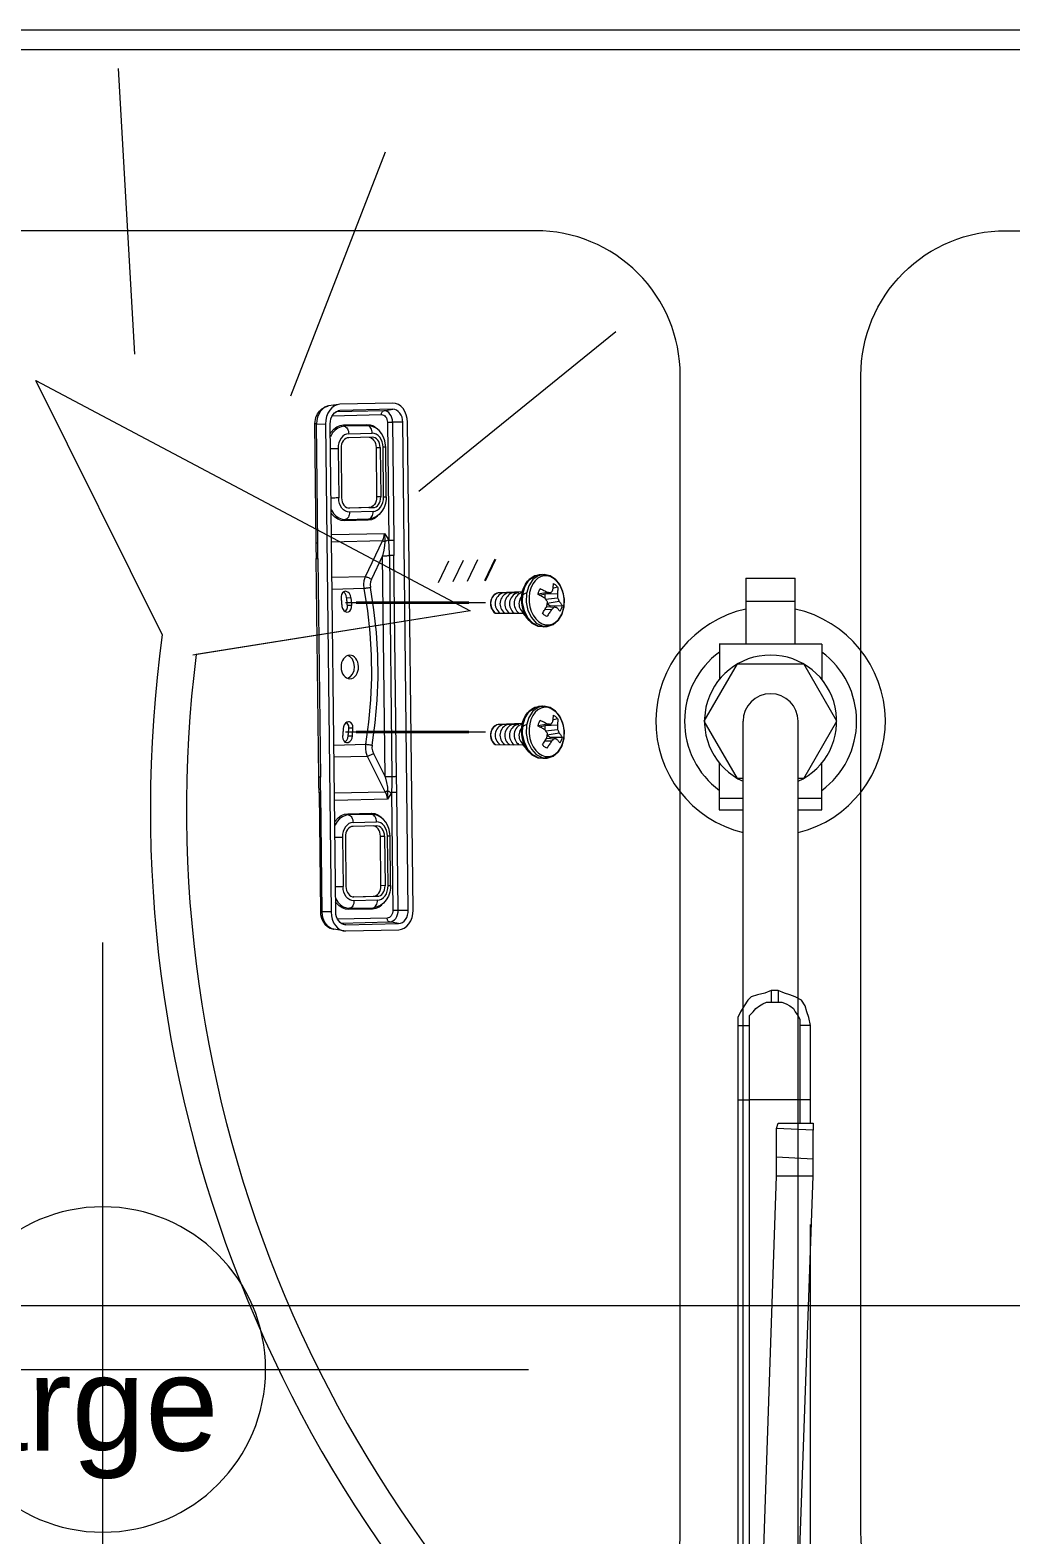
# Model space of a CAD drawing. Header units: metres. Extents: x 1587 to 89247, y -60 to 14723.
# Drawn here: x 3584.9 to 3856.3, y 10449.5 to 10865.8 of the extents above; entities that cross this region are included whole.
import ezdxf

# ---------------------------------------------------------------- set-up
doc = ezdxf.new("R2010")
doc.units = ezdxf.units.M
doc.header["$LTSCALE"] = 10
doc.layers.get('0').update_dxf_attribs({"color": 253, "lineweight": 0})
for name, color, linetype, lineweight in [('01Equipment', 253, 'Continuous', 0), ('DIM1', 251, 'Continuous', 5), ('EQUIPMENT', 7, 'Continuous', 13), ('EQUIPMENT-WHITE', 253, 'Continuous', 0), ('FIXTURES', 7, 'Continuous', 25), ('Furniture', 7, 'Continuous', 13)]:
    doc.layers.add(name, color=color, linetype=linetype, lineweight=lineweight)
doc.styles.add('PDF Arial', font='arial.ttf')

# ---------------------------------------------------------------- blocks, each defined once
blk = doc.blocks.new('mb-sink500x800')
at = {"color": 44, "linetype": 'ByBlock'}
for p, q in [((-184.71, -16.91), (-184.71, -253.09)), ((-302.48, -135), (-66.95, -135))]:
    blk.add_line(p, q, dxfattribs=at)
at = {"linetype": 'ByBlock'}
for points in [[(-400, -440), (-400, -60, -0.414214), (-340, 0), (340, 0, -0.414214), (400, -60), (400, -440, -0.414214), (340, -500), (-340, -500, -0.414214)], [(-350, -410), (-350, -90, -0.414214), (-310, -50), (-65, -50, -0.414214), (-25, -90), (-25, -410, -0.414214), (-65, -450), (-310, -450, -0.414214)], [(350, -410), (350, -90, 0.414214), (310, -50), (65, -50, 0.414214), (25, -90), (25, -410, 0.414214), (65, -450), (310, -450, 0.414214)]]:
    blk.add_lwpolyline(points, format="xyb", close=True, dxfattribs=at)
blk.add_circle((-184.71, -135), 45, dxfattribs=at)
blk = doc.blocks.new('HEWH')
at = {"layer": 'Furniture', "lineweight": 9}
for points in [[(-432.17, -441.02), (432.17, -441.02), (432.17, 0), (-432.17, 0)], [(-210.47, -129.45), (-213.93, -129.97), (-214.37, -130.08), (-215.23, -130.43), (-216.03, -131.02), (-216.72, -131.81), (-217.28, -132.75), (-217.7, -133.83), (-217.95, -135.01), (-218.03, -136.19), (-218.31, -136.19), (-218.5, -136.19), (-218.6, -136.19), (-218.61, -136.19)], [(-217.55, -182.72), (-217.55, -177.37), (-217.85, -177.37), (-218.04, -177.34), (-218.14, -177.34), (-218.61, -136.19), (-218.57, -135.32), (-218.28, -133.97), (-217.74, -132.72), (-217.05, -131.74), (-216.18, -130.91), (-215.21, -130.36), (-214.13, -130.01), (-213.9, -129.97)], [(-213.04, -304.9), (-212.93, -306.22), (-212.63, -307.44), (-212.15, -308.62), (-211.5, -309.63), (-210.75, -310.43), (-209.86, -311.05), (-208.9, -311.4), (-207.92, -311.47), (-189.65, -311.05), (-188.68, -310.91), (-187.73, -310.49), (-186.86, -309.87), (-186.11, -309), (-185.49, -307.99), (-185.04, -306.81), (-184.77, -305.53), (-184.69, -304.24), (-186.59, -135.56), (-186.7, -134.24), (-187.01, -132.99), (-187.47, -131.85), (-188.12, -130.84), (-188.89, -130.01), (-189.76, -129.42), (-190.72, -129.07), (-191.7, -128.97), (-209.98, -129.38), (-210.96, -129.56), (-211.9, -129.94), (-212.77, -130.6), (-213.51, -131.43), (-214.13, -132.47), (-214.58, -133.65), (-214.87, -134.9), (-214.95, -136.22), (-213.04, -304.9), (-216.11, -304.87), (-216.59, -263.72), (-216.87, -263.69), (-217.06, -263.69), (-217.16, -263.69), (-217.17, -263.69), (-216.7, -304.84)], [(-208.88, -309.18), (-207.95, -309.31), (-208.61, -309.24), (-209.25, -309), (-209.85, -308.59), (-210.38, -308.03), (-210.8, -307.37), (-211.12, -306.57), (-211.33, -305.74), (-211.41, -304.84), (-213.31, -136.19), (-213.25, -135.29), (-213.07, -134.42), (-212.77, -133.65), (-212.35, -132.96), (-211.84, -132.37), (-211.26, -131.95), (-210.61, -131.68), (-209.96, -131.57)], [(-212.62, -133.34), (-195.59, -132.96), (-195.58, -132.72), (-195.54, -132.47), (-195.47, -132.27), (-195.36, -132.06), (-195.26, -131.88), (-195.12, -131.74), (-194.97, -131.68), (-194.81, -131.61), (-211.37, -132.02)], [(-207.95, -309.31), (-189.67, -308.86), (-189.02, -308.79), (-188.36, -308.52), (-187.78, -308.06), (-187.28, -307.51), (-186.86, -306.81), (-186.56, -306.02), (-186.37, -305.15), (-186.31, -304.24), (-188.21, -135.6), (-188.3, -134.7), (-188.5, -133.86), (-188.82, -133.1), (-189.26, -132.4), (-189.78, -131.85), (-190.37, -131.43), (-191.01, -131.19), (-191.67, -131.12), (-209.96, -131.57), (-210.61, -131.68)], [(-195.59, -132.96), (-195.2, -132.99), (-194.82, -133.17), (-194.47, -133.38), (-194.15, -133.72), (-193.9, -134.11), (-193.71, -134.59), (-193.59, -135.08), (-193.54, -135.6), (-193.34, -135.6), (-193.12, -135.6), (-192.88, -135.6), (-192.62, -135.6), (-192.38, -135.6), (-192.15, -135.6), (-191.93, -135.6), (-191.73, -135.6), (-191.27, -176.33)], [(-188.23, -135.6), (-191.73, -135.6), (-191.8, -134.8), (-191.98, -134.04), (-192.27, -133.34), (-192.65, -132.75), (-193.11, -132.27), (-193.64, -131.88), (-194.21, -131.68), (-194.81, -131.61), (-191.69, -131.12)], [(-217.55, -177.37), (-218.03, -136.19), (-214.95, -136.22)], [(-213.27, -139.42), (-212.98, -138.97), (-212.07, -137.96), (-211.05, -137.2), (-209.93, -136.71), (-208.76, -136.5), (-208.75, -136.61), (-208.73, -136.71), (-208.71, -136.74), (-208.67, -136.81), (-208.64, -136.88), (-208.59, -136.95), (-208.53, -136.95), (-208.49, -136.99), (-209.59, -137.16), (-210.65, -137.61), (-211.63, -138.34), (-212.48, -139.28), (-213.16, -140.46), (-213.25, -140.67)], [(-206.93, -139.59), (-207.65, -139.7), (-208.36, -139.97), (-209, -140.46), (-209.55, -141.09), (-210, -141.85), (-210.34, -142.72), (-210.54, -143.65), (-210.6, -144.63)], [(-208.76, -136.5), (-200.64, -136.33)], [(-194.14, -144.24), (-194.17, -144.24), (-194.27, -144.24), (-194.44, -144.24), (-194.7, -144.24), (-195.02, -144.24), (-195.12, -143.31), (-195.34, -142.37), (-195.69, -141.54), (-196.16, -140.77), (-196.73, -140.18), (-197.38, -139.73), (-198.09, -139.49), (-198.81, -139.38), (-198.84, -138.93), (-198.93, -138.45), (-199.08, -138.03), (-199.27, -137.65), (-199.5, -137.34), (-199.77, -137.06), (-200.05, -136.88), (-200.37, -136.78), (-208.49, -136.99), (-208.18, -137.06), (-207.89, -137.27), (-207.62, -137.51), (-207.39, -137.86), (-207.19, -138.24), (-207.05, -138.65), (-206.97, -139.11), (-206.93, -139.59), (-198.81, -139.38)], [(-206.62, -166.64), (-206.65, -167.13), (-206.73, -167.58), (-206.86, -167.99), (-207.04, -168.38), (-207.27, -168.69), (-207.53, -168.93), (-207.81, -169.14), (-208.13, -169.24), (-200, -169.04), (-199.69, -168.93), (-199.4, -168.76), (-199.15, -168.52), (-198.93, -168.2), (-198.74, -167.79), (-198.61, -167.37), (-198.52, -166.92), (-198.51, -166.47), (-197.78, -166.33), (-197.09, -166.02), (-196.45, -165.56), (-195.89, -164.94), (-195.43, -164.18), (-195.11, -163.31), (-194.9, -162.37), (-194.85, -161.4), (-194.51, -161.4), (-194.25, -161.4), (-194.07, -161.36), (-193.98, -161.36), (-193.95, -161.36), (-194.14, -144.21), (-194.18, -143.48), (-194.43, -142.02), (-194.9, -140.7), (-195.58, -139.49), (-196.42, -138.48), (-197.41, -137.68), (-198.51, -137.13), (-199.4, -136.88)], [(-198.96, -136.99), (-199.26, -136.92), (-200.37, -136.78), (-200.42, -136.78), (-200.46, -136.74), (-200.52, -136.71), (-200.56, -136.64), (-200.59, -136.57), (-200.61, -136.5), (-200.63, -136.43), (-200.64, -136.33), (-199.46, -136.47), (-198.33, -136.88), (-197.28, -137.61), (-197.17, -137.68)], [(-193.54, -135.6), (-193.09, -176.33), (-193.12, -176.22), (-193.18, -176.12)], [(-213.21, -144.66), (-212.82, -144.66), (-212.35, -144.66), (-211.86, -144.63), (-211.41, -144.63), (-210.97, -144.63), (-210.6, -144.63), (-210.4, -161.78)], [(-196.04, -144.28), (-196.11, -143.59), (-196.27, -142.89), (-196.52, -142.3), (-196.87, -141.74), (-197.29, -141.33), (-197.76, -140.98), (-198.27, -140.81), (-198.79, -140.74), (-206.92, -140.95), (-207.45, -141.02), (-207.95, -141.22), (-208.43, -141.57), (-208.82, -142.02), (-209.16, -142.58), (-209.39, -143.2), (-209.54, -143.9), (-209.59, -144.63), (-209.39, -161.74), (-209.33, -162.44), (-209.17, -163.1), (-208.91, -163.72), (-208.57, -164.28), (-208.15, -164.73), (-207.68, -165.04), (-207.18, -165.22), (-206.63, -165.29), (-206.76, -165.29)], [(-199.82, -140.77), (-199.69, -140.77), (-199.19, -140.98), (-198.71, -141.29), (-198.31, -141.74), (-197.95, -142.3), (-197.71, -142.89), (-197.53, -143.59), (-197.48, -144.28), (-197.29, -161.43), (-197.33, -162.13), (-197.48, -162.79), (-197.72, -163.41), (-198.05, -164), (-198.46, -164.45), (-198.92, -164.8), (-199.42, -165.01), (-199.95, -165.08), (-207.04, -165.25)], [(-197.48, -144.28), (-196.04, -144.28), (-195.85, -161.43)], [(-194.85, -161.4), (-195.02, -144.24)], [(-198.51, -166.47), (-206.62, -166.64), (-207.35, -166.57), (-208.06, -166.29), (-208.71, -165.84), (-209.27, -165.25), (-209.74, -164.52), (-210.09, -163.65), (-210.32, -162.75), (-210.4, -161.78), (-210.8, -161.78), (-211.22, -161.78), (-211.68, -161.81), (-212.14, -161.81), (-212.62, -161.81), (-213.02, -161.81)], [(-212.98, -165.77), (-212.87, -165.98), (-212.15, -167.13), (-211.29, -168.03), (-210.3, -168.69), (-209.22, -169.11), (-208.13, -169.24), (-208.18, -169.24), (-208.22, -169.28), (-208.26, -169.31), (-208.31, -169.38), (-208.34, -169.45), (-208.37, -169.52), (-208.37, -169.59), (-208.37, -169.7), (-209.55, -169.56), (-210.69, -169.11), (-211.73, -168.41), (-212.65, -167.44), (-212.95, -167.02)], [(-198.52, -165.08), (-206.63, -165.29)], [(-199.95, -165.08), (-198.52, -165.08), (-198, -165.01), (-197.49, -164.8), (-197.02, -164.45), (-196.62, -164), (-196.29, -163.45), (-196.04, -162.82), (-195.89, -162.13), (-195.85, -161.43), (-197.29, -161.43)], [(-193.95, -161.36), (-193.98, -162.23), (-194.22, -163.69), (-194.71, -165.08), (-195.43, -166.36), (-196.37, -167.44), (-197.36, -168.2), (-198.58, -168.79), (-199.38, -168.93)], [(-200.26, -169.49), (-208.37, -169.7)], [(-196.99, -168.1), (-197.97, -168.83), (-199.09, -169.31), (-200.26, -169.49), (-200.26, -169.42), (-200.25, -169.31), (-200.22, -169.24), (-200.19, -169.18), (-200.15, -169.14), (-200.11, -169.11), (-200.05, -169.07), (-200, -169.04), (-199.36, -168.97)], [(-212.87, -174.45), (-194.6, -174.04), (-194.59, -174.04), (-194.44, -176.95), (-194.51, -178.17), (-194.77, -179.77), (-195.2, -181.74), (-199.04, -189.84)], [(-211.87, -263.76), (-194.29, -263.34), (-194.2, -263.31), (-194.1, -263.27), (-194.01, -263.24), (-193.9, -263.17), (-193.8, -263.13), (-193.69, -263.1), (-193.59, -263.06), (-193.46, -262.99), (-193.29, -263.1), (-193.11, -263.17), (-192.94, -263.27), (-192.77, -263.38), (-192.61, -263.48), (-192.46, -263.55), (-192.32, -263.69), (-192.18, -263.76), (-193.54, -265.91), (-193.56, -265.95), (-193.65, -265.04), (-193.9, -264.18), (-194.29, -263.34), (-200.41, -251.12), (-200.84, -249.77), (-201.05, -248.38), (-200.99, -246.95), (-199.93, -239.28), (-199.26, -231.57), (-198.96, -223.86), (-199.05, -216.15), (-199.51, -208.45), (-200.37, -200.77), (-201.59, -193.13), (-201.68, -191.71), (-201.53, -190.29), (-201.11, -188.93), (-195.27, -176.64), (-194.9, -175.77), (-194.67, -174.9), (-194.6, -174.04), (-194.59, -174.04), (-193.18, -176.12), (-193.3, -176.22), (-193.45, -176.33), (-193.6, -176.43), (-193.75, -176.57), (-193.91, -176.64), (-194.09, -176.74), (-194.27, -176.85), (-194.44, -176.95), (-194.56, -176.88), (-194.67, -176.85), (-194.77, -176.81), (-194.89, -176.74), (-194.98, -176.74), (-195.08, -176.71), (-195.19, -176.68), (-195.27, -176.64), (-212.85, -177.06)], [(-190.43, -258.13), (-191.29, -181.71), (-191.46, -181.71), (-191.65, -181.71), (-191.84, -181.71), (-192.04, -181.71), (-192.26, -181.71), (-192.46, -181.71), (-192.67, -181.71), (-192.85, -181.71), (-192, -258.17), (-192.27, -258.17), (-192.55, -258.17), (-192.84, -258.17), (-193.14, -258.17), (-193.45, -258.17), (-193.75, -258.17), (-194.05, -258.2), (-194.35, -258.2), (-195.2, -181.74), (-194.92, -181.74), (-194.62, -181.74), (-194.3, -181.74), (-194.01, -181.74), (-193.71, -181.74), (-193.41, -181.71), (-193.12, -181.71), (-192.85, -181.71), (-192.87, -181.12), (-193.09, -176.33), (-192.88, -176.33), (-192.67, -176.33), (-192.42, -176.33), (-192.16, -176.33), (-191.93, -176.33), (-191.69, -176.33), (-191.47, -176.33), (-191.27, -176.33), (-191.29, -181.09), (-191.29, -181.71)], [(-218.11, -182.68), (-218.14, -178.45), (-218.15, -177.34)], [(-216.59, -263.72), (-216.63, -261.85), (-216.7, -258.34), (-216.96, -258.34), (-217.13, -258.34), (-217.24, -258.34), (-217.28, -258.34), (-218.14, -182.68), (-218.1, -182.68), (-218, -182.72), (-217.81, -182.72), (-217.55, -182.72), (-216.7, -258.34)], [(-212.71, -189.21), (-201.11, -188.93), (-200.9, -189), (-200.65, -189.11), (-200.41, -189.18), (-200.14, -189.31), (-199.87, -189.42), (-199.58, -189.56), (-199.31, -189.7), (-199.04, -189.84), (-199.38, -190.77), (-199.51, -191.74), (-199.43, -192.75)], [(-138.55, -206.15), (-138.28, -206.19), (-136.23, -205.53), (-134.46, -204.04), (-133.18, -201.92), (-132.47, -199.42), (-132.39, -196.71), (-132.56, -195.74), (-132.9, -194.11), (-133.96, -191.74), (-135.45, -189.94), (-137.26, -188.72), (-139.28, -188.27), (-140.11, -188.41), (-140.08, -188.34), (-139.89, -188.27), (-141.1, -188.38), (-141.3, -188.41), (-141.31, -188.52), (-142.57, -188.72), (-144.47, -189.94), (-145.93, -191.88), (-146.82, -194.28), (-155.18, -194.59), (-155.76, -194.66), (-156.64, -195.18), (-157.32, -196.02), (-157.72, -197.02), (-157.86, -198.17), (-157.72, -199.31), (-157.3, -200.36), (-156.67, -201.19), (-156.22, -201.57), (-146.75, -201.64), (-144.55, -204.14), (-143.58, -205.04), (-141.54, -206.12), (-139.75, -206.26), (-139.58, -206.29), (-138.38, -206.19)], [(-140.97, -195.39), (-137.04, -194.49), (-136.95, -194.42), (-136.85, -194.28), (-136.77, -194.18), (-136.68, -194.07), (-136.61, -193.97), (-136.51, -193.86), (-136.44, -193.72), (-136.36, -193.62), (-136.31, -193.31), (-136.27, -193.03), (-136.24, -192.75), (-136.21, -192.47), (-136.19, -192.2), (-136.16, -191.92), (-136.14, -191.64), (-136.14, -191.4), (-135.94, -191.5), (-135.75, -191.57), (-135.56, -191.71), (-135.37, -191.85), (-135.2, -191.99), (-135.02, -192.16), (-134.84, -192.34), (-134.69, -192.51)], [(-140.16, -188.38), (-139.33, -188.27), (-137.32, -188.72), (-135.51, -189.9), (-134.02, -191.74), (-132.96, -194.07), (-132.62, -195.74), (-132.44, -196.71), (-132.52, -199.42), (-133.21, -201.92), (-134.52, -204.04), (-136.28, -205.53), (-138.33, -206.19), (-138.6, -206.15)], [(-136.38, -192.99), (-134.69, -192.51), (-134.65, -192.82), (-134.65, -193.1), (-134.65, -193.38), (-134.65, -193.65), (-134.67, -193.97), (-134.71, -194.24), (-134.73, -194.56), (-134.78, -194.87), (-139.07, -195.04), (-139.05, -194.94)], [(-198.81, -247.23), (-197.76, -239.49), (-197.07, -231.71), (-196.77, -223.9), (-196.87, -216.09), (-197.34, -208.27), (-198.2, -200.49), (-199.43, -192.75), (-199.7, -192.82), (-200, -192.86), (-200.29, -192.93), (-200.57, -192.96), (-200.84, -192.99), (-201.11, -193.06), (-201.36, -193.1), (-201.59, -193.13), (-212.67, -193.38)], [(-206.19, -196.26), (-206.19, -196.22), (-206.36, -195.49), (-206.71, -194.84), (-207.19, -194.35), (-207.76, -194.07), (-208.11, -194.04), (-208.65, -194.18), (-209.1, -194.56), (-209.43, -195.11), (-209.58, -195.81), (-209.58, -196.33), (-209.54, -196.68), (-209.51, -196.99), (-209.47, -197.34), (-209.44, -197.68), (-209.4, -198.03), (-209.37, -198.38), (-209.35, -198.69), (-209.32, -199.04), (-209.28, -199.28), (-209.06, -200.01), (-208.67, -200.63), (-208.18, -201.05), (-207.61, -201.22), (-207.05, -201.19), (-206.55, -200.88), (-206.17, -200.36), (-205.96, -199.7), (-205.93, -198.97)], [(-208.22, -201.02), (-207.99, -200.88), (-207.61, -200.36), (-207.39, -199.7), (-207.37, -198.93), (-207.41, -198.62), (-207.43, -198.27), (-207.46, -197.93), (-207.5, -197.58), (-207.53, -197.27), (-207.57, -196.92), (-207.6, -196.57), (-207.64, -196.22), (-207.8, -195.49), (-208.17, -194.84), (-208.64, -194.35), (-208.78, -194.28)], [(-207.64, -196.22), (-206.19, -196.26), (-206.16, -196.61), (-206.12, -196.92), (-206.08, -197.27), (-206.05, -197.58), (-206.02, -197.96), (-206, -198.27), (-205.96, -198.62), (-205.93, -198.97), (-207.37, -198.93)], [(-136.81, -200.39), (-137.01, -200.7), (-137.18, -201.02), (-137.39, -201.29), (-137.58, -201.61), (-137.79, -201.88), (-137.99, -202.2), (-138.23, -202.47), (-138.44, -202.79), (-138.64, -202.65), (-138.85, -202.54), (-139.03, -202.4), (-139.22, -202.27), (-139.42, -202.13), (-139.59, -201.95), (-139.77, -201.81), (-139.92, -201.61), (-139.71, -201.33), (-139.51, -201.02), (-139.32, -200.7), (-139.12, -200.43), (-138.94, -200.08), (-138.76, -199.8), (-138.57, -199.49), (-138.4, -199.18), (-138.37, -198.97), (-138.33, -198.79), (-138.31, -198.62), (-138.29, -198.41), (-138.28, -198.24), (-138.23, -198.06), (-138.23, -197.86), (-138.21, -197.68), (-138.3, -197.54), (-138.4, -197.37), (-138.51, -197.23), (-138.59, -197.09), (-138.7, -196.92), (-138.82, -196.78), (-138.93, -196.64), (-139.03, -196.5), (-139.32, -196.33), (-139.62, -196.15), (-139.9, -195.98), (-140.2, -195.81), (-140.51, -195.63), (-140.82, -195.46), (-141.14, -195.29), (-141.45, -195.15), (-141.38, -194.87), (-141.3, -194.59), (-141.25, -194.35), (-141.15, -194.07), (-141.05, -193.83), (-140.93, -193.59), (-140.82, -193.38), (-140.7, -193.13), (-140.38, -193.27), (-140.06, -193.41), (-139.74, -193.55), (-139.43, -193.72), (-139.13, -193.86), (-138.83, -194.04), (-138.53, -194.18), (-138.23, -194.35)], [(-141.42, -194.97), (-138.23, -194.35), (-138.09, -194.35), (-137.92, -194.38), (-137.77, -194.42), (-137.62, -194.42), (-137.46, -194.42), (-137.32, -194.45), (-137.18, -194.49), (-137.04, -194.49)], [(-139.07, -195.04), (-139.15, -196.43)], [(-138.83, -196.78), (-134.71, -196.33), (-134.61, -196.47), (-134.54, -196.64), (-134.49, -196.78), (-134.41, -196.92), (-134.33, -197.09), (-134.26, -197.23), (-134.21, -197.37), (-134.14, -197.51)], [(-138.28, -198.2), (-134.14, -197.51), (-133.99, -197.72), (-133.84, -197.89), (-133.72, -198.06), (-133.58, -198.27), (-133.46, -198.45), (-133.35, -198.62), (-133.26, -198.83), (-133.16, -199)], [(-134.78, -194.87), (-134.76, -195.04), (-134.73, -195.22), (-134.73, -195.43), (-134.72, -195.6), (-134.72, -195.77), (-134.71, -195.95), (-134.69, -196.12), (-134.71, -196.33)], [(-174.69, -198.03), (-201.07, -198.03), (-208.02, -198.03)], [(-159.62, -198.03), (-166.57, -198.03)], [(-138.52, -199.35), (-135.86, -199.49), (-135.97, -199.63), (-136.08, -199.73), (-136.21, -199.84), (-136.32, -199.94), (-136.44, -200.08), (-136.56, -200.18), (-136.69, -200.29), (-136.81, -200.39), (-139.12, -200.43)], [(-138.28, -198.27), (-137.28, -199.04), (-133.16, -199), (-133.2, -199.31), (-133.28, -199.56), (-133.36, -199.8), (-133.45, -200.08), (-133.55, -200.32), (-133.65, -200.53), (-133.77, -200.81), (-133.89, -201.02), (-134, -200.84), (-134.11, -200.67), (-134.22, -200.53), (-134.34, -200.36), (-134.49, -200.18), (-134.63, -200.04), (-134.79, -199.87), (-134.94, -199.66), (-135.03, -199.66), (-135.15, -199.63), (-135.28, -199.63), (-135.38, -199.59), (-135.5, -199.56), (-135.62, -199.52), (-135.74, -199.52), (-135.86, -199.49)], [(-137.28, -199.04), (-137.34, -199.21), (-137.38, -199.38), (-137.39, -199.42)], [(-139.82, -206.26), (-141.6, -206.09), (-143.63, -205.01)], [(-207.23, -224.11), (-206.34, -223.55), (-205.57, -222.65), (-205.09, -221.43), (-204.95, -220.08), (-205.14, -218.72), (-205.67, -217.54), (-206.46, -216.68), (-207.26, -216.29)], [(-138.55, -251.64), (-138.28, -251.71), (-136.23, -251.05), (-134.46, -249.56), (-133.18, -247.44), (-132.47, -244.94), (-132.39, -242.23), (-132.56, -241.22), (-132.9, -239.59), (-133.96, -237.23), (-135.45, -235.43), (-137.26, -234.24), (-139.28, -233.79), (-140.11, -233.9), (-140.08, -233.83), (-139.89, -233.79), (-141.1, -233.9), (-141.3, -233.9), (-141.31, -234.04), (-142.57, -234.24), (-144.47, -235.46), (-145.93, -237.4), (-146.82, -239.8), (-155.18, -240.08), (-155.76, -240.18), (-156.64, -240.7), (-157.32, -241.5), (-157.72, -242.54), (-157.86, -243.65), (-157.72, -244.8), (-157.3, -245.84), (-156.67, -246.71), (-156.22, -247.06), (-146.75, -247.16), (-144.55, -249.66), (-143.58, -250.53), (-141.54, -251.61), (-139.75, -251.78), (-139.58, -251.78), (-138.38, -251.71)], [(-140.16, -233.9), (-139.33, -233.76), (-137.32, -234.21), (-135.51, -235.43), (-134.02, -237.23), (-132.96, -239.56), (-132.62, -241.22), (-132.44, -242.2), (-132.52, -244.9), (-133.21, -247.44), (-134.52, -249.56), (-136.28, -251.02), (-138.33, -251.68), (-138.6, -251.64)], [(-205.45, -241.36), (-205.45, -241.33), (-205.5, -240.6), (-205.74, -239.94), (-206.14, -239.45), (-206.65, -239.18), (-207, -239.14), (-207.57, -239.24), (-208.09, -239.66), (-208.49, -240.22), (-208.76, -240.91), (-208.83, -241.43), (-208.86, -241.78), (-208.88, -242.09), (-208.9, -242.44), (-208.93, -242.79), (-208.95, -243.13), (-208.98, -243.45), (-209.01, -243.79), (-209.03, -244.14), (-209.05, -244.38), (-208.94, -245.11), (-208.65, -245.74), (-208.22, -246.15), (-207.69, -246.33), (-207.14, -246.29), (-206.58, -245.98), (-206.13, -245.46), (-205.79, -244.8), (-205.64, -244.04)], [(-136.81, -245.91), (-137.01, -246.19), (-137.18, -246.5), (-137.39, -246.81), (-137.58, -247.09), (-137.79, -247.4), (-137.99, -247.68), (-138.23, -247.99), (-138.44, -248.27), (-138.64, -248.17), (-138.85, -248.06), (-139.03, -247.93), (-139.22, -247.79), (-139.42, -247.65), (-139.59, -247.47), (-139.77, -247.3), (-139.92, -247.13), (-139.71, -246.81), (-139.51, -246.5), (-139.32, -246.22), (-139.12, -245.91), (-138.94, -245.6), (-138.76, -245.32), (-138.57, -244.97), (-138.4, -244.66), (-138.37, -244.49), (-138.33, -244.28), (-138.31, -244.11), (-138.29, -243.93), (-138.28, -243.72), (-138.23, -243.55), (-138.23, -243.38), (-138.21, -243.17), (-138.3, -243.03), (-138.4, -242.89), (-138.51, -242.75), (-138.59, -242.58), (-138.7, -242.44), (-138.82, -242.3), (-138.93, -242.16), (-139.03, -241.99), (-139.32, -241.81), (-139.62, -241.64), (-139.9, -241.47), (-140.2, -241.29), (-140.51, -241.12), (-140.82, -240.98), (-141.14, -240.81), (-141.45, -240.63), (-141.38, -240.36), (-141.3, -240.11), (-141.25, -239.84), (-141.15, -239.59), (-141.05, -239.35), (-140.93, -239.07), (-140.82, -238.86), (-140.7, -238.65), (-140.38, -238.79), (-140.06, -238.93), (-139.74, -239.07), (-139.43, -239.21), (-139.13, -239.38), (-138.83, -239.52), (-138.53, -239.7), (-138.23, -239.84)], [(-140.97, -240.88), (-137.04, -240.01), (-136.95, -239.9), (-136.85, -239.8), (-136.77, -239.66), (-136.68, -239.56), (-136.61, -239.45), (-136.51, -239.35), (-136.44, -239.24), (-136.36, -239.11), (-136.31, -238.83), (-136.27, -238.52), (-136.24, -238.27), (-136.21, -237.96), (-136.19, -237.68), (-136.16, -237.4), (-136.14, -237.16), (-136.14, -236.88), (-135.94, -236.99), (-135.75, -237.09), (-135.56, -237.23), (-135.37, -237.34), (-135.2, -237.51), (-135.02, -237.68), (-134.84, -237.86), (-134.69, -238.03)], [(-136.38, -238.52), (-134.69, -238.03), (-134.65, -238.31), (-134.65, -238.59), (-134.65, -238.86), (-134.65, -239.18), (-134.67, -239.45), (-134.71, -239.73), (-134.73, -240.04), (-134.78, -240.36), (-139.07, -240.53), (-139.05, -240.46)], [(-208.28, -246.12), (-208.03, -245.98), (-207.57, -245.46), (-207.25, -244.8), (-207.1, -244.04), (-207.07, -243.72), (-207.04, -243.38), (-207.01, -243.03), (-206.99, -242.72), (-206.97, -242.34), (-206.93, -242.02), (-206.92, -241.68), (-206.89, -241.36), (-206.89, -241.33), (-206.93, -240.6), (-207.18, -239.94), (-207.58, -239.42), (-207.71, -239.38)], [(-174.69, -242.79), (-201.07, -242.79), (-208.02, -242.79)], [(-207.1, -244.04), (-205.64, -244.04), (-205.62, -243.72), (-205.6, -243.38), (-205.57, -243.03), (-205.55, -242.72), (-205.52, -242.37), (-205.5, -242.02), (-205.47, -241.68), (-205.45, -241.36), (-206.89, -241.36)], [(-159.62, -242.79), (-166.57, -242.79)], [(-141.42, -240.49), (-138.23, -239.84), (-138.09, -239.87), (-137.92, -239.87), (-137.77, -239.9), (-137.62, -239.9), (-137.46, -239.94), (-137.32, -239.97), (-137.18, -239.97), (-137.04, -240.01)], [(-139.07, -240.53), (-139.15, -241.92)], [(-138.83, -242.27), (-134.71, -241.81), (-134.61, -241.99), (-134.54, -242.13), (-134.49, -242.27), (-134.41, -242.44), (-134.33, -242.58), (-134.26, -242.72), (-134.21, -242.86), (-134.14, -243.03)], [(-138.28, -243.72), (-134.14, -243.03), (-133.99, -243.2), (-133.84, -243.41), (-133.72, -243.59), (-133.58, -243.76), (-133.46, -243.97), (-133.35, -244.14), (-133.26, -244.31), (-133.16, -244.52)], [(-138.28, -243.76), (-137.28, -244.52), (-133.16, -244.52), (-133.2, -244.8), (-133.28, -245.04), (-133.36, -245.32), (-133.45, -245.56), (-133.55, -245.81), (-133.65, -246.05), (-133.77, -246.29), (-133.89, -246.5), (-134, -246.33), (-134.11, -246.19), (-134.22, -246.02), (-134.34, -245.88), (-134.49, -245.7), (-134.63, -245.53), (-134.79, -245.36), (-134.94, -245.15), (-135.03, -245.15), (-135.15, -245.15), (-135.28, -245.11), (-135.38, -245.08), (-135.5, -245.08), (-135.62, -245.04), (-135.74, -245.01), (-135.86, -245.01)], [(-137.28, -244.52), (-137.34, -244.7), (-137.38, -244.9), (-137.39, -244.94)], [(-134.78, -240.36), (-134.76, -240.53), (-134.73, -240.7), (-134.73, -240.91), (-134.72, -241.09), (-134.72, -241.29), (-134.71, -241.47), (-134.69, -241.64), (-134.71, -241.81)], [(-212.06, -247.2), (-200.99, -246.95), (-200.76, -246.95), (-200.5, -246.99), (-200.23, -247.02), (-199.96, -247.06), (-199.68, -247.13), (-199.39, -247.16), (-199.09, -247.2), (-198.81, -247.23), (-198.88, -248.24), (-198.71, -249.24), (-198.36, -250.18), (-194.35, -258.2), (-193.87, -260.15), (-193.57, -261.78), (-193.46, -262.99), (-193.56, -265.91), (-193.56, -265.95), (-211.84, -266.36)], [(-138.52, -244.87), (-135.86, -245.01), (-135.97, -245.11), (-136.08, -245.22), (-136.21, -245.36), (-136.32, -245.46), (-136.44, -245.56), (-136.56, -245.67), (-136.69, -245.81), (-136.81, -245.91), (-139.12, -245.91)], [(-198.36, -250.18), (-198.63, -250.32), (-198.9, -250.46), (-199.18, -250.6), (-199.45, -250.7), (-199.7, -250.84), (-199.96, -250.95), (-200.19, -251.05), (-200.41, -251.12), (-212.01, -251.4)], [(-139.82, -251.78), (-141.6, -251.57), (-143.63, -250.53)], [(-217.17, -263.69), (-217.17, -263.24), (-217.23, -261.09), (-217.27, -258.34)], [(-192.18, -263.76), (-192.13, -263.65), (-192.1, -263.55), (-191.63, -304.28), (-191.44, -304.28), (-191.21, -304.28), (-190.97, -304.28), (-190.72, -304.28), (-190.48, -304.28), (-190.25, -304.28), (-190.02, -304.28), (-189.83, -304.28), (-190.29, -263.55)], [(-211.76, -273.79), (-211.46, -273.38), (-210.55, -272.37), (-209.52, -271.61), (-208.41, -271.12), (-207.23, -270.95), (-207.23, -271.02), (-207.22, -271.09), (-207.19, -271.15), (-207.16, -271.22), (-207.12, -271.29), (-207.07, -271.33), (-207.03, -271.36), (-206.97, -271.36), (-208.07, -271.54), (-209.13, -271.99), (-210.11, -272.72), (-210.96, -273.69), (-211.65, -274.84), (-211.75, -275.04)], [(-205.41, -273.97), (-206.14, -274.11), (-206.84, -274.38), (-207.47, -274.87), (-208.03, -275.49), (-208.49, -276.26), (-208.82, -277.13), (-209.02, -278.06), (-209.09, -279.04)], [(-194.54, -278.69), (-194.59, -277.99), (-194.75, -277.34), (-195.01, -276.71), (-195.35, -276.15), (-195.77, -275.7), (-196.23, -275.39), (-196.75, -275.22), (-197.28, -275.15), (-205.4, -275.32), (-205.93, -275.39), (-206.43, -275.63), (-206.89, -275.98), (-207.3, -276.43), (-207.64, -276.99), (-207.88, -277.61), (-208.02, -278.31), (-208.06, -279), (-207.88, -296.15), (-207.81, -296.85), (-207.65, -297.54), (-207.39, -298.13), (-207.05, -298.69), (-206.63, -299.11), (-206.17, -299.45), (-205.66, -299.63), (-205.13, -299.7), (-205.24, -299.7)], [(-207.23, -270.95), (-199.11, -270.74)], [(-192.62, -278.62), (-192.65, -278.62), (-192.75, -278.62), (-192.94, -278.65), (-193.19, -278.65), (-193.52, -278.65), (-193.6, -277.68), (-193.82, -276.78), (-194.17, -275.91), (-194.64, -275.18), (-195.21, -274.59), (-195.86, -274.14), (-196.57, -273.86), (-197.29, -273.79), (-197.33, -273.31), (-197.43, -272.86), (-197.56, -272.44), (-197.75, -272.06), (-197.98, -271.74), (-198.24, -271.47), (-198.54, -271.29), (-198.85, -271.19), (-206.97, -271.36), (-206.66, -271.47), (-206.36, -271.64), (-206.11, -271.92), (-205.87, -272.23), (-205.69, -272.61), (-205.54, -273.06), (-205.45, -273.52), (-205.41, -273.97), (-197.29, -273.79)], [(-205.12, -301.05), (-205.13, -301.5), (-205.21, -301.99), (-205.35, -302.4), (-205.52, -302.79), (-205.75, -303.1), (-206.01, -303.38), (-206.31, -303.55), (-206.61, -303.62), (-198.48, -303.45), (-198.18, -303.34), (-197.88, -303.17), (-197.63, -302.89), (-197.4, -302.58), (-197.22, -302.2), (-197.09, -301.78), (-197.02, -301.33), (-196.99, -300.84), (-196.26, -300.74), (-195.57, -300.46), (-194.93, -299.97), (-194.37, -299.31), (-193.91, -298.59), (-193.59, -297.72), (-193.38, -296.78), (-193.31, -295.81), (-192.99, -295.81), (-192.73, -295.81), (-192.55, -295.77), (-192.45, -295.77), (-192.43, -295.77), (-192.62, -278.62), (-192.67, -277.89), (-192.92, -276.43), (-193.4, -275.08), (-194.06, -273.9), (-194.9, -272.89), (-195.89, -272.09), (-196.99, -271.54), (-197.88, -271.29)], [(-205.54, -299.66), (-198.43, -299.49), (-197.91, -299.42), (-197.4, -299.21), (-196.94, -298.83), (-196.53, -298.41), (-196.2, -297.86), (-195.96, -297.2), (-195.81, -296.54), (-195.77, -295.81), (-195.96, -278.69), (-196.03, -277.99), (-196.18, -277.3), (-196.44, -276.71), (-196.79, -276.15), (-197.19, -275.7), (-197.67, -275.39), (-198.18, -275.22), (-198.31, -275.15)], [(-197.44, -271.36), (-197.74, -271.29), (-198.85, -271.19), (-198.9, -271.19), (-198.96, -271.12), (-199, -271.09), (-199.04, -271.05), (-199.06, -270.98), (-199.09, -270.91), (-199.11, -270.81), (-199.11, -270.74), (-197.94, -270.88), (-196.8, -271.29), (-195.77, -272.02), (-195.65, -272.13)], [(-211.69, -279.07), (-211.29, -279.07), (-210.82, -279.07), (-210.35, -279.07), (-209.89, -279.04), (-209.47, -279.04), (-209.09, -279.04), (-208.88, -296.15)], [(-195.96, -278.69), (-194.54, -278.69), (-194.33, -295.84)], [(-193.31, -295.81), (-193.52, -278.65)], [(-196.99, -300.84), (-205.12, -301.05), (-205.85, -300.98), (-206.54, -300.7), (-207.19, -300.25), (-207.76, -299.63), (-208.23, -298.9), (-208.59, -298.06), (-208.8, -297.13), (-208.88, -296.15), (-209.27, -296.19), (-209.7, -296.19), (-210.16, -296.19), (-210.63, -296.19), (-211.11, -296.22), (-211.5, -296.22)], [(-198.43, -299.49), (-197.01, -299.49), (-196.47, -299.42), (-195.97, -299.21), (-195.51, -298.83), (-195.11, -298.41), (-194.77, -297.86), (-194.54, -297.23), (-194.39, -296.54), (-194.33, -295.84), (-195.77, -295.81)], [(-192.43, -295.77), (-192.47, -296.64), (-192.7, -298.1), (-193.19, -299.49), (-193.93, -300.77), (-194.85, -301.85), (-195.84, -302.61), (-197.04, -303.17), (-197.86, -303.34)], [(-211.46, -300.18), (-211.37, -300.39), (-210.65, -301.5), (-209.77, -302.44), (-208.79, -303.1), (-207.72, -303.52), (-206.61, -303.62), (-206.66, -303.65), (-206.71, -303.69), (-206.76, -303.72), (-206.8, -303.79), (-206.82, -303.86), (-206.85, -303.93), (-206.86, -304), (-206.86, -304.07), (-208.04, -303.97), (-209.17, -303.52), (-210.21, -302.79), (-211.14, -301.85), (-211.45, -301.4)], [(-205.13, -299.7), (-197.01, -299.49)], [(-208.64, -311.43), (-212.07, -310.88), (-212.33, -310.81), (-213.2, -310.49), (-214.01, -309.94), (-214.72, -309.18), (-215.3, -308.27), (-215.75, -307.23), (-216.02, -306.09), (-216.11, -304.87), (-216.41, -304.87), (-216.6, -304.87), (-216.7, -304.87), (-216.7, -304.84), (-216.63, -305.74), (-216.35, -307.02), (-215.83, -308.13), (-215.14, -309.14), (-214.28, -309.94), (-213.31, -310.49), (-212.2, -310.88), (-212.03, -310.88)], [(-198.74, -303.9), (-206.86, -304.07)], [(-195.47, -302.51), (-196.45, -303.2), (-197.57, -303.72), (-198.74, -303.9), (-198.74, -303.79), (-198.73, -303.72), (-198.7, -303.65), (-198.67, -303.59), (-198.63, -303.55), (-198.59, -303.48), (-198.54, -303.45), (-198.48, -303.45), (-197.85, -303.38)], [(-191.63, -304.28), (-191.67, -304.8), (-191.78, -305.32), (-191.96, -305.77), (-192.2, -306.22), (-192.52, -306.54), (-192.87, -306.81), (-193.23, -306.95), (-193.63, -307.02)], [(-189.68, -308.9), (-192.81, -308.38), (-192.23, -308.27), (-191.66, -308.03), (-191.14, -307.65), (-190.68, -307.13), (-190.32, -306.54), (-190.03, -305.81), (-189.87, -305.04), (-189.83, -304.28), (-186.31, -304.28)], [(-209.63, -308.76), (-192.81, -308.38), (-192.97, -308.31), (-193.12, -308.24), (-193.26, -308.1), (-193.4, -307.93), (-193.49, -307.75), (-193.57, -307.51), (-193.61, -307.27), (-193.63, -307.02), (-210.77, -307.44)]]:
    blk.add_lwpolyline(points, dxfattribs=at)
at = {"layer": 'Furniture', "color": 7, "lineweight": 9, "true_color": 0xffffff}
for points in [[(-172.43, -183.62), (-176, -191.09)], [(-167.37, -183.38), (-170.95, -190.81)]]:
    blk.add_lwpolyline(points, dxfattribs=at)
at = {"layer": 'Furniture', "color": 7, "lineweight": 18, "true_color": 0xffffff}
blk.add_lwpolyline([(-162.34, -183.2), (-165.92, -190.63)], dxfattribs=at)
at = {"layer": 'Furniture', "color": 7, "lineweight": 25, "true_color": 0xffffff}
blk.add_lwpolyline([(-156.33, -182.96), (-159.91, -190.39)], dxfattribs=at)
at = {"layer": 'Furniture', "lineweight": 9}
for points in [[(-140.13, -188.31), (-141.46, -188.65), (-143.28, -190.01), (-144.66, -192.13), (-145.45, -194.8), (-145.56, -197.75), (-144.97, -200.63), (-143.77, -203.13), (-142.06, -205.01), (-140.02, -206.02), (-138.59, -206.19), (-138.42, -206.19), (-139.64, -206.26), (-139.79, -206.29), (-141.25, -206.15), (-143.25, -205.11), (-144.96, -203.24), (-146.17, -200.74), (-146.78, -197.86), (-146.66, -194.9), (-145.87, -192.27), (-144.5, -190.11), (-142.67, -188.79), (-141.37, -188.38), (-141.15, -188.38), (-139.94, -188.27)], [(-140.13, -233.79), (-141.46, -234.18), (-143.28, -235.53), (-144.66, -237.65), (-145.45, -240.32), (-145.56, -243.24), (-144.97, -246.12), (-143.77, -248.65), (-142.06, -250.49), (-140.02, -251.54), (-138.59, -251.71), (-138.42, -251.68), (-139.64, -251.78), (-139.79, -251.81), (-141.25, -251.64), (-143.25, -250.6), (-144.96, -248.72), (-146.17, -246.26), (-146.78, -243.34), (-146.66, -240.43), (-145.87, -237.75), (-144.5, -235.6), (-142.67, -234.28), (-141.37, -233.9), (-141.15, -233.86), (-139.94, -233.79)], [(-190.43, -258.13), (-190.6, -258.13), (-190.78, -258.13), (-190.97, -258.17), (-191.19, -258.17), (-191.39, -258.17), (-191.59, -258.17), (-191.8, -258.17), (-192, -258.17), (-191.98, -260.88), (-192.1, -263.55), (-191.89, -263.55), (-191.67, -263.55), (-191.43, -263.55), (-191.19, -263.55), (-190.94, -263.55), (-190.7, -263.55), (-190.48, -263.55), (-190.29, -263.55)]]:
    blk.add_lwpolyline(points, close=True, dxfattribs=at)
for points in [[(-148.05, -194.56), (-155.23, -194.56, 0.610293), (-156.27, -201.57), (-146.81, -201.64)], [(-147.46, -194.49), (-146.96, -194.45, 0.605088), (-148.07, -201.57)], [(-148.05, -240.04), (-155.23, -240.04, 0.609841), (-156.27, -247.06), (-146.81, -247.13)], [(-147.46, -239.97), (-146.96, -239.94, 0.602399), (-148.07, -247.09)]]:
    blk.add_lwpolyline(points, format="xyb", dxfattribs=at)
at = {"layer": 'Furniture', "color": 7, "lineweight": 35, "true_color": 0xffffff}
for points in [[(-165.4, -198.03), (-204.31, -198.03)], [(-165.4, -242.79), (-204.31, -242.79)]]:
    blk.add_lwpolyline(points, dxfattribs=at)
at = {"layer": 'Furniture', "lineweight": 9}
for centre, radius, start, end in [((-152.28, -198.33), 3.99, 109.0694, 234.2021), ((-150.64, -198.36), 3.98, 109.1279, 233.8384), ((-149.02, -198.35), 3.97, 108.7955, 234.1709), ((-147.36, -198.35), 3.98, 109.1915, 233.8306), ((-144.08, -198.36), 3.98, 108.874, 233.8694), ((-152.31, -243.83), 3.97, 108.8005, 234.3889), ((-150.64, -243.84), 3.98, 109.1279, 233.8384), ((-149.02, -243.84), 3.97, 108.7955, 234.1709), ((-147.33, -243.86), 4.01, 109.4587, 233.6462), ((-144.05, -243.86), 4.01, 109.1418, 233.6857)]:
    blk.add_arc(centre, radius, start, end, dxfattribs=at)
at = {"layer": 'Furniture', "lineweight": 9, "extrusion": (0, 0, -1)}
for centre, major_axis, ratio, start_param, end_param in [((-140.68, -197.34), (0.68, -8.82), 0.731216, 0.576579, 3.141395), ((-138.49, -197.18), (0.71, -8.51), 0.711715, 0.582744, 6.865929), ((-206.56, -220.2), (-0.01, -4.08), 0.743518, 3.114711, 9.397896), ((-140.72, -242.83), (0.65, -8.83), 0.726579, 0.568694, 3.142522), ((-138.49, -242.68), (0.71, -8.53), 0.709703, 0.5823452618763435, 6.865530569055929)]:
    blk.add_ellipse(centre, major_axis=major_axis, ratio=ratio, start_param=start_param, end_param=end_param, dxfattribs=at)
at = {"layer": 'Furniture', "insert": (-457.61, -458.43), "char_height": 32.713, "attachment_point": 1, "style": 'PDF Arial'}
blk.add_mtext('Discharge', dxfattribs=at)
blk = doc.blocks.new('J.C MIXER')
at = {"layer": '01Equipment', "color": 114, "true_color": 0x139b48}
for p, q in [((-377.98, -97.29, 0), (-422.12, -42.85, 0)), ((-377.98, -97.29, 0), (-422.12, -42.85, 0)), ((-377.98, -97.29, 0), (-422.12, -42.85, 0)), ((-408.56, -203.27, 0), (-344.84, -83.08, 0)), ((-408.56, -203.27, 0), (-344.84, -83.08, 0)), ((-408.56, -203.27, 0), (-344.84, -83.08, 0)), ((-344.84, -83.08, 0), (-332.75, -158.93, 0)), ((-344.84, -83.08, 0), (-332.75, -158.93, 0)), ((-344.84, -83.08, 0), (-332.61, -159.85, 0)), ((-404.36, -132.7, 0), (-471.79, -106.5, 0)), ((-404.36, -132.7, 0), (-471.79, -106.5, 0)), ((-404.36, -132.7, 0), (-471.79, -106.5, 0)), ((-338.3, -168.29, 0), (-408.56, -203.27, 0)), ((-338.3, -168.29, 0), (-408.56, -203.27, 0)), ((-338.3, -168.29, 0), (-408.56, -203.27, 0)), ((-415.81, -175.86, 0), (-494.86, -180.37, 0)), ((-415.81, -175.86, 0), (-494.86, -180.37, 0)), ((-415.81, -175.86, 0), (-494.86, -180.37, 0))]:
    blk.add_line(p, q, dxfattribs=at)
for centre, radius, start, end in [((-289.97, 185.2, 0), 346.78, 262.9133, 322.8031), ((-289.99, 184.81, 0), 356.39, 262.2081, 322.6605)]:
    blk.add_arc(centre, radius, start, end, dxfattribs=at)
at = {"layer": 'EQUIPMENT', "color": 114, "true_color": 0x139b48}
for p, q in [((-353.86, -6.83), (-353.86, 6.82)), ((-335.66, 6.82), (-353.86, 6.82)), ((-347.51, -6.83), (-347.51, 6.82)), ((-9.52, 7.62), (-314.32, 7.62)), ((-353.86, -6.83), (-335.66, -6.83)), ((-9.52, -7.62), (-314.32, -7.62))]:
    blk.add_line(p, q, dxfattribs=at)
for start, end in [(13.8865, 167.5886), (192.4114, 346.1135)]:
    blk.add_arc((-314.32, 0), 31.75, start, end, dxfattribs=at)
at = {"layer": 'EQUIPMENT-WHITE', "color": 114, "true_color": 0x139b48}
for p, q in [((-314.32, 18.33), (-330.2, 9.16)), ((-298.45, 9.16), (-314.32, 18.33)), ((-335.66, 14.22), (-335.66, -14.23)), ((-335.66, 14.16), (-325.89, 14.16)), ((-289.81, 14.16), (-302.76, 14.16)), ((-292.99, 7.62), (-292.99, 14.22)), ((-289.81, 7.62), (-289.81, 14.22)), ((-330.2, -9.17), (-330.2, 9.16)), ((-298.45, 9.16), (-298.45, 7.62)), ((-298.45, -7.62), (-298.45, -9.17)), ((-292.99, -14.23), (-292.99, -7.62)), ((-289.81, -14.23), (-289.81, -7.62)), ((-314.32, -18.33), (-330.2, -9.17)), ((-298.45, -9.17), (-314.32, -18.33)), ((-335.66, -14.16), (-325.89, -14.16)), ((-289.81, -14.16), (-302.76, -14.16))]:
    blk.add_line(p, q, dxfattribs=at)
for radius, start, end in [(23.81, 36.4971, 143.5029), (18.29, 24.6272, 335.3728), (7.62, 90, 270), (23.81, 216.4971, 323.5029)]:
    blk.add_arc((-314.32, 0), radius, start, end, dxfattribs=at)
at = {"layer": 'FIXTURES', "color": 114, "linetype": 'Continuous', "lineweight": 20, "true_color": 0x139b48}
for p, q in [((-237.12, 8.56), (-238.11, 6.82)), ((-235.63, 9.55), (-237.12, 8.56)), ((-233.9, 10.05), (-235.63, 9.55)), ((-232.41, 10.54), (-233.9, 10.05)), ((-230.18, 11.04), (-232.41, 10.54)), ((-230.18, 11.04), (-230.18, 11.04)), ((-230.18, 11.04), (-230.18, 10.54)), ((-209.59, 11.04), (-230.18, 11.04)), ((-230.18, 10.54), (-230.18, 10.05)), ((-230.18, 10.05), (-230.18, 9.55)), ((-230.18, 9.55), (-230.18, 9.05)), ((-230.18, 9.05), (-230.18, 8.56)), ((-230.18, 8.56), (-230.18, 8.06)), ((-203.14, 11.04), (-209.59, 11.04)), ((-209.59, 11.04), (-209.59, 11.04)), ((-209.59, 11.04), (-209.59, 10.54)), ((-209.59, 10.54), (-209.59, 10.05)), ((-209.59, 10.05), (-209.59, 9.55)), ((-209.59, 9.55), (-209.59, 9.05)), ((-209.59, 9.05), (-209.59, 8.56)), ((-209.59, 8.56), (-209.59, 8.06)), ((-203.14, 2.11), (-203.14, 11.78)), ((-203.14, 11.78), (-201.16, 11.78)), ((-201.16, 11.78), (-201.65, 1.61)), ((-193.22, 11.78), (-201.16, 11.78)), ((-193.22, 11.78), (-193.72, 1.61)), ((-192.72, 11.78), (-193.22, 11.78)), ((-192.23, 11.78), (-192.72, 11.78)), ((-191.48, 11.78), (-192.23, 11.78)), ((-190.99, 11.78), (-191.48, 11.78)), ((-190.49, 11.78), (-190.99, 11.78)), ((-190, 11.78), (-190.49, 11.78)), ((-189, 11.78), (-190, 11.78)), ((-188.51, 11.78), (-189, 11.78)), ((-188.51, 11.78), (-188.51, 1.61)), ((-50.85, 6.82), (-188.51, 11.78)), ((-59.28, 11.04), (-175.11, 11.04)), ((-238.61, 5.33), (-239.11, 3.84)), ((-238.11, 6.82), (-238.61, 5.33)), ((-236.63, 3.1), (-236.13, 4.34)), ((-236.13, 4.34), (-235.63, 5.33)), ((-235.63, 5.33), (-234.89, 6.32)), ((-234.89, 6.32), (-233.9, 6.82)), ((-233.9, 6.82), (-232.91, 7.57)), ((-232.91, 7.57), (-231.91, 8.06)), ((-231.91, 8.06), (-230.18, 8.06)), ((-230.18, 8.06), (-209.59, 8.06)), ((-209.59, 8.06), (-209.59, -5.83)), ((-209.59, 8.06), (-203.14, 8.06)), ((-239.11, 3.84), (-239.85, 2.11)), ((-239.85, 2.11), (-239.85, 0.12)), ((-239.85, 2.11), (-239.11, 2.11)), ((-239.85, 0.12), (-239.11, 0.12)), ((-239.85, 0.12), (-239.11, -1.61)), ((-239.11, 2.11), (-238.61, 2.11)), ((-239.11, 0.12), (-238.61, 0.12)), ((-238.61, 2.11), (-238.11, 2.11)), ((-238.61, 0.12), (-238.11, 0.12)), ((-238.11, 2.11), (-237.62, 2.11)), ((-238.11, 0.12), (-237.62, 0.12)), ((-237.62, 2.11), (-237.12, 2.11)), ((-237.62, 0.12), (-237.12, 0.12)), ((-237.12, 2.11), (-236.63, 2.11)), ((-237.12, 0.12), (-236.63, 0.12)), ((-236.63, 2.11), (-236.63, 3.1)), ((-236.63, 0.12), (-236.63, 2.11)), ((-236.63, -1.12), (-236.63, 0.12)), ((-201.65, 1.61), (-203.14, 2.11)), ((-193.72, 1.61), (-201.65, 1.61)), ((-193.22, 1.61), (-193.72, 1.61)), ((-192.72, 1.61), (-193.22, 1.61)), ((-192.23, 1.61), (-192.72, 1.61)), ((-191.48, 1.61), (-192.23, 1.61)), ((-190.99, 1.61), (-191.48, 1.61)), ((-190, 1.61), (-190.99, 1.61)), ((-189.5, 1.61), (-190, 1.61)), ((-188.51, 1.61), (-189.5, 1.61)), ((-50.85, -3.1), (-188.51, 1.61)), ((-239.11, -1.61), (-238.61, -3.6)), ((-238.61, -3.6), (-238.11, -5.33)), ((-236.13, -2.11), (-236.63, -1.12)), ((-235.63, -3.1), (-236.13, -2.11)), ((-234.89, -4.09), (-235.63, -3.1)), ((-233.9, -4.84), (-234.89, -4.09)), ((-238.11, -5.33), (-237.12, -6.32)), ((-237.12, -6.32), (-235.63, -7.32)), ((-235.63, -7.32), (-233.9, -8.31)), ((-232.91, -5.83), (-233.9, -4.84)), ((-233.9, -8.31), (-232.41, -9.05)), ((-231.91, -5.83), (-232.91, -5.83)), ((-230.18, -5.83), (-231.91, -5.83)), ((-209.59, -5.83), (-230.18, -5.83)), ((-230.18, -6.82), (-230.18, -5.83)), ((-230.18, -7.32), (-230.18, -6.82)), ((-230.18, -7.81), (-230.18, -7.32)), ((-230.18, -8.31), (-230.18, -7.81)), ((-230.18, -9.05), (-230.18, -8.31)), ((-59.28, -5.83), (-209.59, -5.83)), ((-209.59, -6.32), (-209.59, -5.83)), ((-209.59, -6.82), (-209.59, -6.32)), ((-209.59, -7.32), (-209.59, -6.82)), ((-209.59, -7.81), (-209.59, -7.32)), ((-209.59, -8.31), (-209.59, -7.81)), ((-209.59, -9.05), (-209.59, -8.31)), ((-232.41, -9.05), (-230.18, -9.05)), ((-230.18, -9.05), (-209.59, -9.05)), ((-230.18, -9.05), (-230.18, -9.05)), ((-209.59, -9.05), (-59.28, -9.05)), ((-209.59, -9.05), (-209.59, -9.05))]:
    blk.add_line(p, q, dxfattribs=at)

msp = doc.modelspace()

# ---------------------------------------------------------------- linework, layer by layer
msp.add_line((5742.78, 10860.28), (3247.6, 10860.28))

# ---------------------------------------------------------------- block references
at = {"layer": 'DIM1', "lineweight": 9, "xscale": 0.8, "yscale": 0.8, "zscale": 0.8}
msp.add_blockref('HEWH', (3838.62, 10865.77), dxfattribs=at)
at = {"layer": 'FIXTURES', "lineweight": 9, "rotation": 270}
msp.add_blockref('J.C MIXER', (3789.79, 10360.28), dxfattribs=at)
at = {"layer": 'Furniture', "lineweight": 9, "xscale": -1, "rotation": 180}
msp.add_blockref('mb-sink500x800', (3789.79, 10360.28), dxfattribs=at)

doc.saveas('drawing.dxf')
